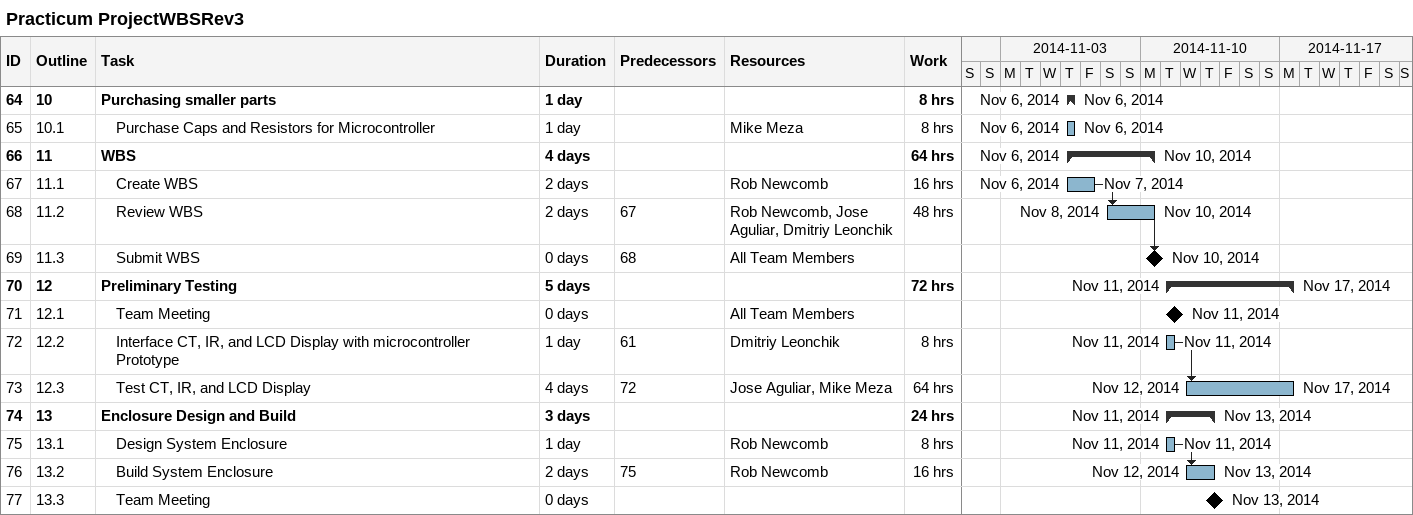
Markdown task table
Practicum ProjectWBSRev3

| ID | WBS | Task | Duration | Start | Finish | Predecessors | Resources | Work (h) |
|---|---|---|---|---|---|---|---|---|
| 64 | 10 | **Purchasing smaller parts** | 1d | 2014-11-06 | 2014-11-06 |  |  | 8 |
| 65 | 10.1 | Purchase Caps and Resistors for Microcontroller | 1d | 2014-11-06 | 2014-11-06 |  | Mike Meza | 8 |
| 66 | 11 | **WBS** | 4d | 2014-11-06 | 2014-11-10 |  |  | 64 |
| 67 | 11.1 | Create WBS | 2d | 2014-11-06 | 2014-11-07 |  | Rob Newcomb | 16 |
| 68 | 11.2 | Review WBS | 2d | 2014-11-08 | 2014-11-10 | 67 | Rob Newcomb, Jose Aguliar, Dmitriy Leonchik | 48 |
| 69 | 11.3 | Submit WBS | 0d | 2014-11-10 | 2014-11-10 | 68 | All Team Members |  |
| 70 | 12 | **Preliminary Testing** | 5d | 2014-11-11 | 2014-11-17 |  |  | 72 |
| 71 | 12.1 | Team Meeting | 0d | 2014-11-11 | 2014-11-11 |  | All Team Members |  |
| 72 | 12.2 | Interface CT, IR, and LCD Display with microcontroller Prototype | 1d | 2014-11-11 | 2014-11-11 | 61 | Dmitriy Leonchik | 8 |
| 73 | 12.3 | Test CT, IR, and LCD Display | 4d | 2014-11-12 | 2014-11-17 | 72 | Jose Aguliar, Mike Meza | 64 |
| 74 | 13 | **Enclosure Design and Build** | 3d | 2014-11-11 | 2014-11-13 |  |  | 24 |
| 75 | 13.1 | Design System Enclosure | 1d | 2014-11-11 | 2014-11-11 |  | Rob Newcomb | 8 |
| 76 | 13.2 | Build System Enclosure | 2d | 2014-11-12 | 2014-11-13 | 75 | Rob Newcomb | 16 |
| 77 | 13.3 | Team Meeting | 0d | 2014-11-13 | 2014-11-13 |  |  |  |
